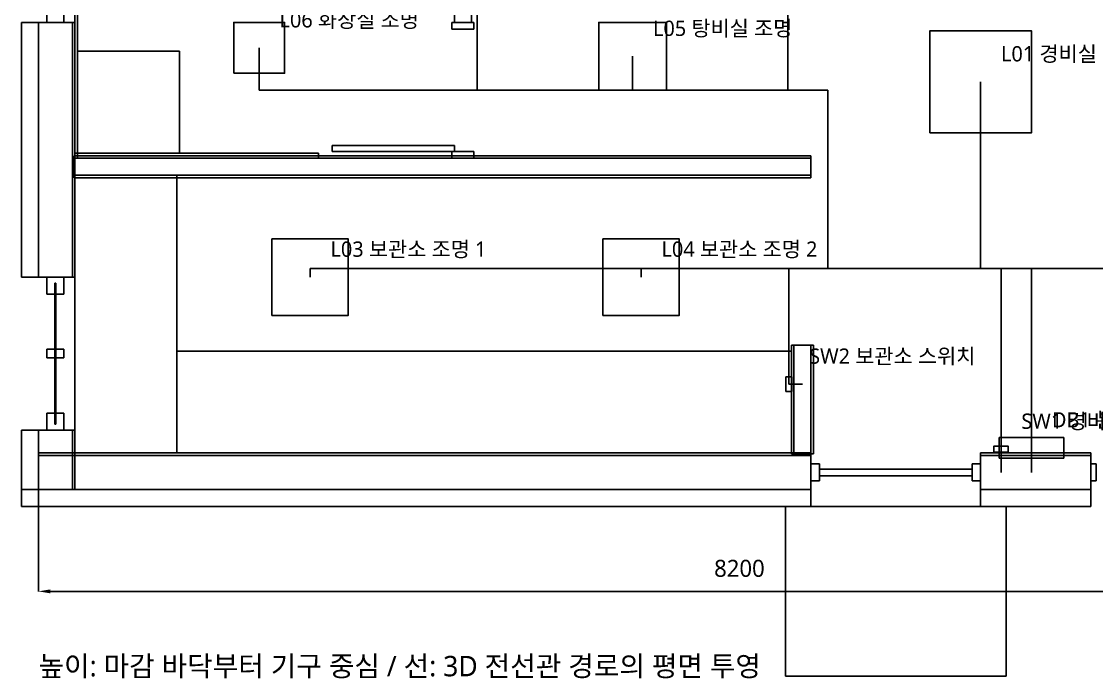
# Model space of a CAD drawing. Header units: millimetres. Extents: x -200 to 11713, y -1113 to 5614.
# Drawn here: x -100 to 6233, y -1113 to 2755 of the extents above; entities that cross this region are included whole.
import ezdxf

# ---------------------------------------------------------------- set-up
doc = ezdxf.new("R2010")
doc.units = ezdxf.units.MM
for name, color, linetype in [('BUILDING', 8, 'Continuous'), ('CIRCUIT', 3, 'Continuous'), ('DIM', 7, 'Continuous'), ('LIGHT', 2, 'Continuous'), ('POWER', 4, 'Continuous'), ('TEXT', 7, 'Continuous')]:
    doc.layers.add(name, color=color, linetype=linetype)
doc.styles.add('KOREAN', font='malgun.ttf')
doc.dimstyles.get("Standard").update_dxf_attribs({"dimtxt": 2.5, "dimasz": 2.5, "dimexe": 1.25, "dimexo": 0.625, "dimtad": 1, "dimcen": 2.5, "dimazin": 3, "dimtfac": 1, "dimtmove": 0, "dimatfit": 3})

# ---------------------------------------------------------------- blocks, each defined once
blk = doc.blocks.new('_CLOSEDFILLED')
at = {"color": 0, "linetype": 'BYBLOCK'}
blk.add_solid([(-1, 0.164), (0, 0), (-1, -0.164)], dxfattribs=at)
blk = doc.blocks.new('*D1')
for p, q in [((0, 0), (0, -600)), ((8200, 0), (8200, -600)), ((70, -600), (8130, -600))]:
    blk.add_line(p, q)
at = {"layer": 'Defpoints'}
for p in [(0, 0), (8200, 0), (0, -600)]:
    blk.add_point(p, dxfattribs=at)
at = {"layer": 'DIM', "xscale": 70, "yscale": 70, "rotation": 180}
blk.add_blockref('_CLOSEDFILLED', (0, -600), dxfattribs=at)
at = {"layer": 'DIM', "xscale": 70, "yscale": 70}
blk.add_blockref('_CLOSEDFILLED', (8200, -600), dxfattribs=at)
at = {"style": 'KOREAN'}
blk.add_text('8200', height=100, dxfattribs=at).set_placement((3980, -514.375))

msp = doc.modelspace()

# ---------------------------------------------------------------- linework, layer by layer
at = {"layer": 'BUILDING'}
for p, q in [((230, 3770), (230, 2684.813)), ((2450, 2750), (2450, 3263.158)), ((2550, 3276.842), (2550, 2750)), ((215, 1980), (215, 3065.187)), ((50, 2750), (50, 2831.818)), ((150, 2750), (150, 2831.818)), ((-100, 2750), (-51.515, 2750)), ((-100, 1977.273), (-100, 2750)), ((-51.515, 2750), (0, 2750)), ((0, 2750), (98.361, 2750)), ((0, 1987.705), (0, 2750)), ((0, 2750), (0, 2022.727)), ((50, 2750), (75, 2750)), ((150, 2750), (75, 2750)), ((98.361, 2750), (200, 2750)), ((200, 2750), (200, 2012.295)), ((200, 2750), (207.263, 2750)), ((200, 1976.289), (200, 2750)), ((207.263, 2750), (215, 2750)), ((215, 2750), (215, 2023.711)), ((2435, 2750), (2525.071, 2750)), ((2435, 2737.714), (2435, 2750)), ((2435, 2710), (2435, 2737.714)), ((2500.658, 2750), (2450, 2750)), ((2550, 2750), (2500.658, 2750)), ((2525.071, 2750), (2565, 2750)), ((2565, 2750), (2565, 2722.286)), ((230, 2684.813), (230, 1980)), ((2474.929, 2710), (2435, 2710)), ((2565, 2710), (2474.929, 2710)), ((2565, 2722.286), (2565, 2710)), ((230, 1980), (230, 2580)), ((230, 2580), (830, 2580)), ((830, 2580), (830, 1980)), ((-100, 1250), (-100, 1977.273)), ((0, 2022.727), (0, 1250)), ((0, 1250), (0, 1987.705)), ((200, 2012.295), (200, 1250)), ((200, 1250), (200, 1976.289)), ((210, 1965), (2318.414, 1965)), ((210, 1957.287), (210, 1965)), ((215, 2023.711), (215, 1250)), ((220.906, 1980), (215, 1980)), ((230, 1980), (220.906, 1980)), ((230, 1980), (1090.875, 1980)), ((230, 1968.188), (230, 1980)), ((830, 1980), (230, 1980)), ((230, 1950), (230, 1968.188)), ((1090.875, 1980), (1650, 1980)), ((1650, 1980), (1650, 1961.813)), ((1730, 2025), (2238.544, 2025)), ((1730, 2014.721), (1730, 2025)), ((1730, 1990), (1730, 2014.721)), ((1941.456, 1990), (1730, 1990)), ((2450, 1990), (1941.456, 1990)), ((2238.544, 2025), (2450, 2025)), ((2318.414, 1965), (4550, 1965)), ((2435, 1990), (2525.071, 1990)), ((2435, 1977.714), (2435, 1990)), ((2435, 1950), (2435, 1977.714)), ((2450, 2025), (2450, 2000.279)), ((2450, 2000.279), (2450, 1990)), ((2525.071, 1990), (2565, 1990)), ((2565, 1990), (2565, 1962.286)), ((4550, 1965), (4550, 1957.713)), ((210, 1950), (210, 1957.287)), ((210, 1950), (2351.447, 1950)), ((210, 1899.342), (210, 1950)), ((2441.586, 1950), (210, 1950)), ((789.125, 1950), (230, 1950)), ((1650, 1950), (789.125, 1950)), ((1650, 1961.813), (1650, 1950)), ((2351.447, 1950), (4550, 1950)), ((2474.929, 1950), (2435, 1950)), ((4550, 1950), (2441.586, 1950)), ((2565, 1950), (2474.929, 1950)), ((2565, 1962.286), (2565, 1950)), ((4550, 1957.713), (4550, 1950)), ((4550, 1950), (4550, 1900.658)), ((4550, 1900.658), (4550, 1850)), ((210, 1850), (210, 1899.342)), ((2408.553, 1850), (210, 1850)), ((210, 1850), (2318.414, 1850)), ((210, 1842.287), (210, 1850)), ((210, 1835), (210, 1842.287)), ((815, 1850), (215, 1850)), ((215, 1850), (215, 215)), ((815, 215), (815, 1850)), ((2318.414, 1850), (4550, 1850)), ((4550, 1850), (2408.553, 1850)), ((4550, 1850), (4550, 1842.713)), ((4550, 1842.713), (4550, 1835)), ((2441.586, 1835), (210, 1835)), ((4550, 1835), (2441.586, 1835)), ((-48.485, 1250), (-100, 1250)), ((0, 1250), (-48.485, 1250)), ((101.639, 1250), (0, 1250)), ((50, 1250), (50, 1222.727)), ((50, 1250), (125, 1250)), ((50, 1150), (50, 1222.727)), ((97, 1215), (98.407, 1215)), ((97, 579.646), (97, 1215)), ((98.407, 1215), (103, 1215)), ((200, 1250), (101.639, 1250)), ((103, 1215), (103, 1020.354)), ((150, 1250), (125, 1250)), ((150, 1222.727), (150, 1250)), ((150, 1150), (150, 1222.727)), ((207.737, 1250), (200, 1250)), ((215, 1250), (207.737, 1250)), ((50, 1150), (70, 1150)), ((150, 1150), (70, 1150)), ((103, 1020.354), (103, 385)), ((50, 825), (50, 785)), ((50, 825), (130, 825)), ((150, 825), (130, 825)), ((150, 825), (150, 785)), ((4435, 520.918), (4435, 850)), ((4435, 850), (4442.287, 850)), ((4442.287, 850), (4450, 850)), ((4450, 850), (4499.342, 850)), ((4450, 525.789), (4450, 850)), ((4450, 850), (4450, 539.082)), ((4499.342, 850), (4550, 850)), ((4550, 850), (4550, 534.211)), ((4550, 850), (4557.287, 850)), ((4550, 520.918), (4550, 850)), ((4557.287, 850), (4565, 850)), ((4565, 850), (4565, 539.082)), ((50, 785), (50, 775)), ((50, 775), (70, 775)), ((150, 775), (70, 775)), ((150, 775), (150, 785)), ((815, 815), (3741.167, 815)), ((815, 700), (815, 815)), ((4435, 815), (815, 815)), ((815, 815), (815, 215)), ((3741.167, 815), (4435, 815)), ((4435, 815), (4435, 330)), ((4435, 215), (4435, 815)), ((815, 215), (815, 700)), ((97, 385), (97, 579.646)), ((4435, 210), (4435, 520.918)), ((4450, 539.082), (4450, 210)), ((4450, 210), (4450, 525.789)), ((4550, 534.211), (4550, 210)), ((4550, 210), (4550, 520.918)), ((4565, 539.082), (4565, 210)), ((50, 450), (50, 431.818)), ((50, 450), (130, 450)), ((150, 450), (130, 450)), ((150, 431.818), (150, 450)), ((50, 350), (50, 431.818)), ((101.593, 385), (97, 385)), ((103, 385), (101.593, 385)), ((150, 350), (150, 431.818)), ((-100, 350), (-51.515, 350)), ((-100, 169.697), (-100, 350)), ((-51.515, 350), (0, 350)), ((0, 350), (98.361, 350)), ((0, 172.131), (0, 350)), ((0, 350), (0, 180.303)), ((50, 350), (75, 350)), ((150, 350), (75, 350)), ((98.361, 350), (200, 350)), ((200, 350), (200, 177.869)), ((200, 350), (207.263, 350)), ((200, 169.468), (200, 350)), ((207.263, 350), (215, 350)), ((215, 350), (215, 180.532)), ((4435, 330), (4435, 215)), ((0, 215), (2203.078, 215)), ((0, 207.263), (0, 215)), ((0, 200), (0, 207.263)), ((0, 200), (2237.705, 200)), ((0, 98.361), (0, 200)), ((2346.922, 200), (0, 200)), ((215, 215), (815, 215)), ((1508.833, 215), (815, 215)), ((815, 215), (4435, 215)), ((4435, 215), (1508.833, 215)), ((2203.078, 215), (4550, 215)), ((2237.705, 200), (4550, 200)), ((4550, 200), (2346.922, 200)), ((4442.713, 210), (4435, 210)), ((4450, 210), (4442.713, 210)), ((4500.658, 210), (4450, 210)), ((4550, 210), (4500.658, 210)), ((4550, 215), (4550, 207.737)), ((4557.713, 210), (4550, 210)), ((4550, 207.737), (4550, 200)), ((4550, 200), (4550, 101.639)), ((4565, 210), (4557.713, 210)), ((5550, 215), (5864.725, 215)), ((5550, 207.263), (5550, 215)), ((5550, 200), (5550, 207.263)), ((5550, 200), (5869.672, 200)), ((5550, 98.361), (5550, 200)), ((5885.275, 200), (5550, 200)), ((5864.725, 215), (6200, 215)), ((5869.672, 200), (6200, 200)), ((6200, 200), (5885.275, 200)), ((6200, 215), (6200, 207.737)), ((6200, 207.737), (6200, 200)), ((6200, 200), (6200, 101.639)), ((-100, 0), (-100, 169.697)), ((0, 180.303), (0, 0)), ((0, 0), (0, 172.131)), ((200, 177.869), (200, 0)), ((200, 0), (200, 169.468)), ((215, 180.532), (215, 0)), ((4550, 150), (4579.694, 150)), ((4550, 150), (4550, 108.2)), ((4583.837, 150), (4579.694, 150)), ((4583.837, 150), (4584.643, 150)), ((4600, 150), (4584.643, 150)), ((4600, 150), (4600, 81.463)), ((5500, 150), (5515.357, 150)), ((5500, 150), (5500, 118.537)), ((5515.357, 150), (5550, 150)), ((5550, 150), (5550, 91.8)), ((6200, 150), (6225.714, 150)), ((6200, 150), (6200, 90)), ((6225.714, 150), (6230, 150)), ((6230, 150), (6230, 135.294)), ((6230, 50), (6230, 135.294)), ((0, 0), (0, 98.361)), ((4550, 50), (4550, 108.2)), ((4550, 101.639), (4550, 0)), ((4600, 120), (5216.829, 120)), ((4600, 107.415), (4600, 120)), ((4600, 80), (4600, 107.415)), ((4600, 50), (4600, 81.463)), ((4883.171, 80), (4600, 80)), ((5500, 80), (4883.171, 80)), ((5216.829, 120), (5500, 120)), ((5500, 120), (5500, 92.585)), ((5500, 50), (5500, 118.537)), ((5500, 92.585), (5500, 80)), ((5550, 0), (5550, 98.361)), ((5550, 50), (5550, 91.8)), ((6200, 101.639), (6200, 0)), ((6200, 50), (6200, 90)), ((4579.694, 50), (4550, 50)), ((4583.837, 50), (4579.694, 50)), ((4584.643, 50), (4583.837, 50)), ((4600, 50), (4584.643, 50)), ((5500, 50), (5515.357, 50)), ((5550, 50), (5515.357, 50)), ((6200, 50), (6225.714, 50)), ((6230, 50), (6225.714, 50)), ((-48.485, 0), (-100, 0)), ((-100, 0), (-51.515, 0)), ((-100, -51.515), (-100, 0)), ((-100, -100), (-100, -51.515)), ((-51.515, 0), (0, 0)), ((0, 0), (-48.485, 0)), ((2312.295, 0), (0, 0)), ((101.639, 0), (0, 0)), ((0, 0), (2206.061, 0)), ((0, -51.515), (0, 0)), ((0, 0), (0, -48.485)), ((0, -48.485), (0, -100)), ((0, -100), (0, -51.515)), ((200, 0), (101.639, 0)), ((207.737, 0), (200, 0)), ((215, 0), (207.737, 0)), ((2206.061, 0), (4550, 0)), ((4550, 0), (2312.295, 0)), ((4550, 0), (4550, -48.485)), ((4550, -48.485), (4550, -100)), ((5880.328, 0), (5550, 0)), ((5550, 0), (5865.152, 0)), ((5550, -51.515), (5550, 0)), ((5550, -100), (5550, -51.515)), ((5865.152, 0), (6200, 0)), ((6200, 0), (5880.328, 0)), ((6200, 0), (6200, -48.485)), ((6200, -48.485), (6200, -100)), ((-48.485, -100), (-100, -100)), ((0, -100), (-48.485, -100)), ((2343.94, -100), (0, -100)), ((4550, -100), (2343.94, -100)), ((5700, -100), (4400, -100)), ((4400, -100), (4400, -1100)), ((5884.848, -100), (5550, -100)), ((5700, -1100), (5700, -100)), ((6200, -100), (5884.848, -100)), ((4400, -1100), (5700, -1100))]:
    msp.add_line(p, q, dxfattribs=at)
at = {"layer": 'CIRCUIT'}
for p, q in [((4415, 2350), (4415, 3000)), ((2585, 2350), (2585, 2900)), ((1300, 2350), (1300, 2600)), ((3500, 2350), (3500, 2550)), ((2300, 2350), (1300, 2350)), ((3700, 2350), (2300, 2350)), ((3700, 2350), (2585, 2350)), ((3700, 2350), (3500, 2350)), ((4650, 2350), (3700, 2350)), ((4650, 2350), (3700, 2350)), ((4650, 2350), (3700, 2350)), ((3700, 2350), (4415, 2350)), ((4650, 2350), (3700, 2350)), ((4650, 1300), (4650, 2350)), ((4650, 1300), (4650, 2350)), ((4650, 1300), (4650, 2350)), ((4650, 1300), (4650, 2350)), ((5550, 1300), (5550, 2400)), ((4200, 1300), (1600, 1300)), ((1600, 1300), (1600, 1250)), ((4200, 1300), (3550, 1300)), ((3550, 1300), (3550, 1250)), ((4600, 1300), (4200, 1300)), ((4600, 1300), (4200, 1300)), ((4600, 1300), (4200, 1300)), ((4200, 1300), (4420, 1300)), ((4420, 1300), (4420, 620)), ((5850, 1300), (4600, 1300)), ((5850, 1300), (4600, 1300)), ((5850, 1300), (4600, 1300)), ((5850, 1300), (4650, 1300)), ((5850, 1300), (4650, 1300)), ((5850, 1300), (4650, 1300)), ((5850, 1300), (4650, 1300)), ((5850, 1300), (5550, 1300)), ((5850, 1300), (5670, 1300)), ((5670, 1300), (5670, 237)), ((5850, 245), (5850, 1300)), ((5850, 245), (5850, 1300)), ((5850, 1300), (7250, 1300)), ((5850, 245), (5850, 1300)), ((5850, 245), (5850, 1300)), ((5850, 245), (5850, 1300)), ((5850, 245), (5850, 1300)), ((5850, 245), (5850, 1300)), ((5850, 245), (5850, 1300)), ((5850, 245), (5850, 1300)), ((5850, 245), (5850, 1300)), ((4420, 620), (4500, 620)), ((4500, 620), (4420, 620)), ((5670, 237), (5670, 100)), ((5670, 100), (5670, 237)), ((5850, 245), (5850, 100)), ((5850, 100), (5850, 245)), ((5850, 245), (5850, 100)), ((5850, 100), (5850, 245)), ((5850, 245), (5850, 100)), ((5850, 100), (5850, 245)), ((5850, 245), (5850, 100)), ((5850, 100), (5850, 245)), ((5850, 245), (5850, 100)), ((5850, 100), (5850, 245)), ((5850, 245), (5850, 100)), ((5850, 100), (5850, 245)), ((5850, 245), (5850, 100)), ((5850, 100), (5850, 245)), ((5850, 245), (5850, 100)), ((5850, 100), (5850, 245)), ((5850, 245), (5850, 100)), ((5850, 100), (5850, 245)), ((5850, 245), (5850, 100)), ((5850, 100), (5850, 245))]:
    msp.add_line(p, q, dxfattribs=at)
at = {"layer": 'LIGHT'}
for points in [[(1150, 2450), (1450, 2450), (1450, 2750), (1150, 2750)], [(3300, 2350), (3700, 2350), (3700, 2750), (3300, 2750)], [(5250, 2100), (5850, 2100), (5850, 2700), (5250, 2700)], [(1375, 1025), (1825, 1025), (1825, 1475), (1375, 1475)], [(3325, 1025), (3775, 1025), (3775, 1475), (3325, 1475)], [(4402.5, 577.5), (4437.5, 577.5), (4437.5, 662.5), (4402.5, 662.5)], [(5627.5, 219.5), (5712.5, 219.5), (5712.5, 254.5), (5627.5, 254.5)]]:
    msp.add_lwpolyline(points, close=True, dxfattribs=at)
at = {"layer": 'POWER'}
msp.add_lwpolyline([(5660, 185), (6040, 185), (6040, 305), (5660, 305)], close=True, dxfattribs=at)

# ---------------------------------------------------------------- texts
at = {"layer": 'TEXT', "style": 'KOREAN'}
for s, height, p in [('L06 화장실 조명', 90, (1420, 2720)), ('L05 탕비실 조명', 90, (3620, 2670)), ('L01 경비실 조명 1', 90, (5670, 2520)), ('L03 보관소 조명 1', 90, (1720, 1370)), ('L04 보관소 조명 2', 90, (3670, 1370)), ('SW2 보관소 스위치', 90, (4540, 740)), ('SW1 경비실 스위치', 90, (5790, 357)), ('DB1 분전반', 90, (5970, 365)), ('높이: 마감 바닥부터 기구 중심 / 선: 3D 전선관 경로의 평면 투영', 120, (0, -1100))]:
    msp.add_text(s, height=height, dxfattribs=at).set_placement(p)

# ---------------------------------------------------------------- dimensions: what is measured, and where the dimension line sits
at = {"layer": 'DIM'}
dim = msp.add_linear_dim(base=(0, -600), p1=(0, 0), p2=(8200, 0), dimstyle='Standard', override={"dimtxt": 100, "dimasz": 70, "dimtad": 1, "dimtxsty": 'KOREAN'}, dxfattribs=at)
dim.commit()
dim.dimension.update_dxf_attribs({"geometry": '*D1', "text_midpoint": (4100, -549.375)})

doc.saveas('drawing.dxf')
